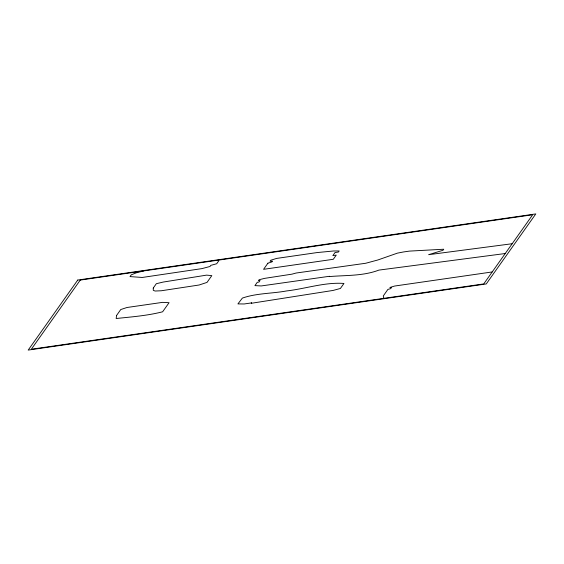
<?xml version="1.0" encoding="UTF-8"?>
<svg xmlns="http://www.w3.org/2000/svg" width="564" height="564" viewBox="0 0 564 564"><rect width="100%" height="100%" fill="white"/><g stroke="black" fill="none" stroke-linecap="round" stroke-linejoin="round"><path stroke-width="0.85" d="M143.693 270.924L136.333 272.814L131.285 274.823L130.03 276.593L142.255 277.46L201.905 268.619L210.019 266.483L210.809 265.362L216.682 263.755L218.853 260.688L216.928 260.349M505.238 253.525L378.895 270.1C363.082 276.148 345.936 275.154 329.305 276.579L329.517 276.275L261.245 285.941L254.935 285.617L257.29 282.289L258.989 282.042L260.089 280.484L258.39 280.731L259.095 279.737L264.565 278.376L291.955 274.16L296.107 273.032L365.733 263.254L377.831 259.983L397.423 253.137L403.486 251.96L409.422 251.107L443.734 249.232L443.001 250.268L428.626 254.688L512.168 243.733M492.21 271.947L394.617 286.04L389.907 287.464L391.557 287.414L390.697 288.62L387.912 289.395L383.294 295.924L383.823 298.342M153.267 288.028L153.267 290.305L155.079 291.031L161.29 290.763L199.085 285.01L207.016 282.402L211.817 275.62L206.579 275.126L163.193 282.063L156.327 283.706L153.267 288.028M116.572 315.466L116.163 318.505C131.701 316.89 147.479 315.664 162.622 311.793L169.066 302.692L162.58 302.36L126.956 307.5L120.759 309.544L116.572 315.466M77.74 280.054L28.2 350.082L486.26 283.946L535.8 213.918L77.74 280.054M80.264 280.082L31.33 349.236L483.736 283.918L532.67 214.764L80.264 280.082M267.914 263.191L263.571 269.324L333.296 259.285L336.25 255.111L332.859 255.598L335.03 252.531L338.421 252.045L339.183 250.959L333.578 250.98L317.053 252.573L276.621 258.411L270.783 260.237L270.05 261.273L272.447 261.167L271.933 261.9L267.914 263.191M251.544 302.903L251.262 303.291L333.112 290.432L340.402 288.465L343.948 283.452C324.822 282.035 305.639 288.761 286.66 290.932C271.968 293.647 256.613 293.125 242.379 298.081L237.916 303.904L244.142 303.975L251.544 302.903"/></g></svg>
